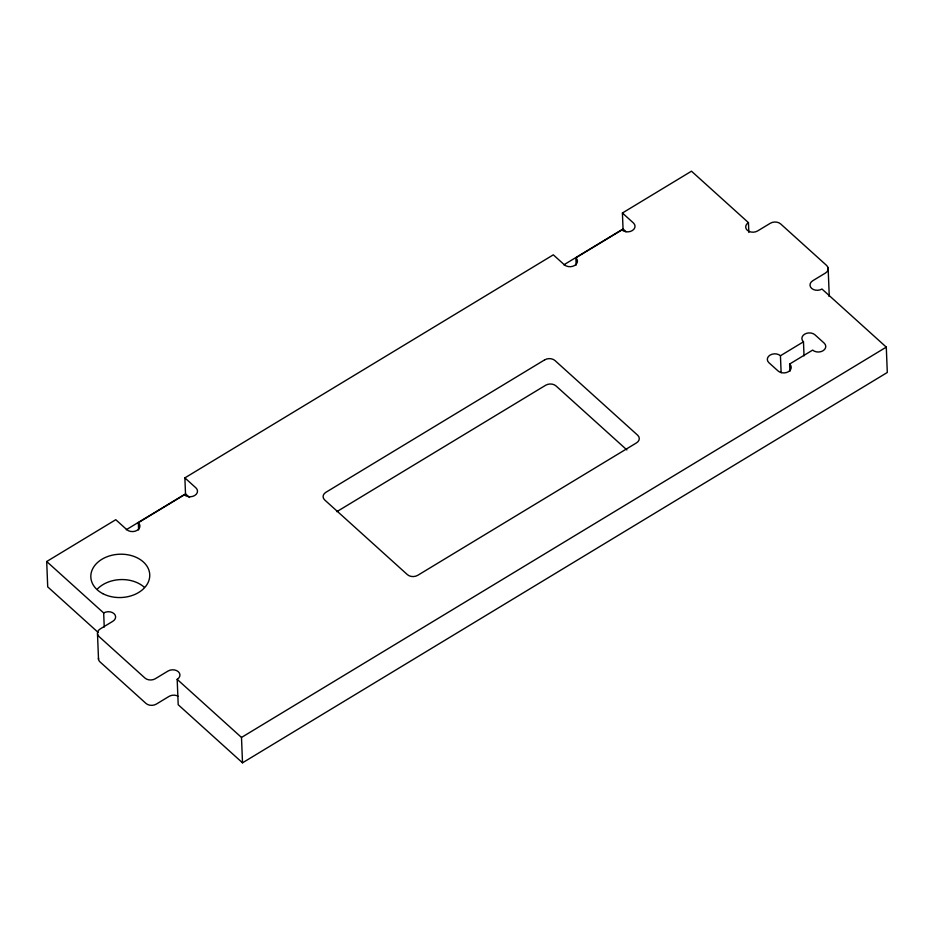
<?xml version="1.0" encoding="UTF-8"?>
<svg xmlns="http://www.w3.org/2000/svg" width="934" height="934" viewBox="0 0 934 934"><rect width="100%" height="100%" fill="white"/><g stroke="black" fill="none" stroke-linecap="round" stroke-linejoin="round"><path stroke-width="1.4" d="M98.233 632.505L47.716 586.879L46.7 561.521L115.781 519.701L126.814 529.66A7.367 5.417 -2.3 0 0 137.158 530.325A7.367 5.417 -2.3 0 0 138.325 522.69L184.383 494.81A7.367 5.417 -2.3 0 0 194.751 495.487A7.367 5.417 -2.3 0 0 195.895 487.84L184.874 477.881L553.313 254.83L564.346 264.789A7.367 5.417 -2.3 0 0 574.69 265.454A7.367 5.417 -2.3 0 0 575.858 257.819L621.916 229.939A7.367 5.417 -2.3 0 0 632.26 230.605A7.367 5.417 -2.3 0 0 633.427 222.969L622.406 213.01L691.487 171.191L748.449 222.642L748.846 232.496M126.3 529.706L185.516 493.853L184.874 477.881M563.832 264.836L623.048 228.982L622.406 213.01M336.824 511.669L545.654 385.252A7.367 5.417 -2.3 0 1 555.999 385.917L626.889 449.931M780.439 355.749L803.474 341.797A7.367 5.417 -2.3 0 1 804.629 334.174A7.367 5.417 -2.3 0 1 814.985 334.827L824.173 343.128A7.367 5.417 -2.3 0 1 823.006 350.764A7.367 5.417 -2.3 0 1 812.662 350.098L789.627 364.038A7.367 5.417 -2.3 0 1 788.471 371.674A7.367 5.417 -2.3 0 1 778.115 371.008L768.927 362.719A7.367 5.417 -2.3 0 1 770.095 355.083A7.367 5.417 -2.3 0 1 780.439 355.749L781.128 372.654M886.284 347.121L887.3 372.479L242.513 762.809L241.497 737.451L886.284 347.121L821.967 289.026A7.367 5.417 -2.3 0 1 811.611 288.361A7.367 5.417 -2.3 0 1 812.778 280.725L825.434 273.055A7.367 5.417 -2.3 0 0 826.602 265.431L780.661 223.938A7.367 5.417 -2.3 0 0 770.305 223.273L757.637 230.931A7.367 5.417 -2.3 0 1 747.293 230.278A7.367 5.417 -2.3 0 1 748.449 222.642M623.048 228.982L626.049 231.702M185.516 493.853L189.52 497.472M46.7 561.521L103.674 612.973A7.367 5.417 -2.3 0 1 114.018 613.638A7.367 5.417 -2.3 0 1 112.862 621.273L100.195 628.932A7.367 5.417 -2.3 0 0 99.027 636.568L144.968 678.061A7.367 5.417 -2.3 0 0 155.324 678.726L167.992 671.056A7.367 5.417 -2.3 0 1 178.336 671.721A7.367 5.417 -2.3 0 1 177.18 679.357L178.196 704.726L242.513 762.809M177.18 679.357L241.497 737.451M828.131 267.965L829.147 293.334A7.367 5.417 -2.3 0 1 828.715 296.125M803.474 341.797L804.034 355.889M789.627 364.038L789.919 371.3M575.858 257.819L576.15 265.081M138.325 522.69L138.617 529.952M103.674 612.973L104.234 627.064M97.498 634.034L98.525 659.392M177.974 696.134A7.367 5.417 -2.3 0 0 169.007 696.425L156.34 704.096A7.367 5.417 -2.3 0 1 145.984 703.43L100.043 661.937A7.367 5.417 -2.3 0 1 98.49 657.98M97.591 588.817A29.468 21.657 -2.3 0 1 144.338 587.299M544.639 359.882L325.861 492.323A7.367 5.417 -2.3 0 0 324.705 499.959L407.399 574.644A7.367 5.417 -2.3 0 0 417.755 575.309L636.521 442.868A7.367 5.417 -2.3 0 0 637.677 435.232L554.983 360.547A7.367 5.417 -2.3 0 0 544.639 359.882M102.798 593.639A29.468 21.657 -2.3 0 0 149.568 577.749A29.468 21.657 -2.3 0 0 108.496 556.232A29.468 21.657 -2.3 0 0 102.798 593.639"/></g></svg>
